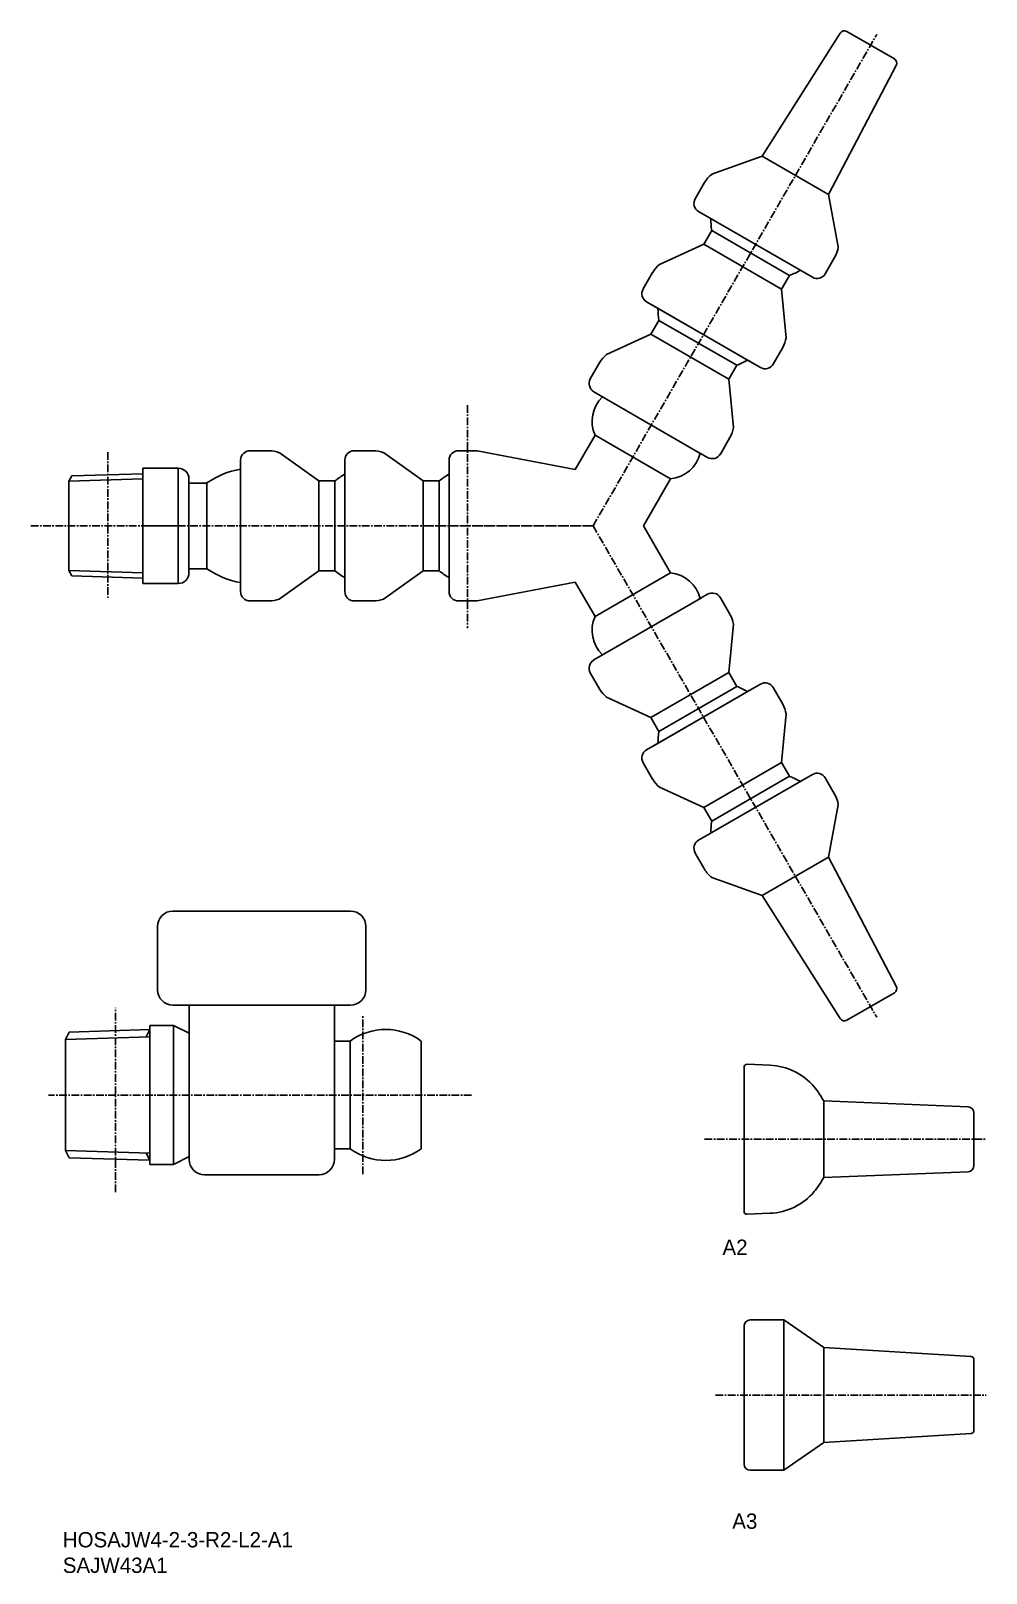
# Model space of a CAD drawing. Extents: x 426 to 582, y 520 to 772.
import ezdxf

# ---------------------------------------------------------------- set-up
doc = ezdxf.new("R2010")
doc.units = 0
doc.linetypes.add('CENTER', pattern=[2, 1.25, -0.25, 0.25, -0.25])
doc.layers.get('0').update_dxf_attribs({"linetype": 'CONTINUOUS'})
doc.layers.add('CENTER', color=1, linetype='CENTER')

msp = doc.modelspace()

# ---------------------------------------------------------------- linework, layer by layer
for p, q in [((545.18, 751.54), (557.89, 771.6)), ((556.01, 745.29), (567.04, 766.32)), ((536.99, 748.62), (545.18, 751.54)), ((545.18, 751.54), (556.01, 745.29)), ((534.25, 744.6), (535.77, 747.24)), ((557.57, 736.73), (556.01, 745.29)), ((534.81, 742.51), (553.38, 731.79)), ((534.81, 742.51), (553.38, 731.79)), ((534.81, 742.51), (553.38, 731.79)), ((534.81, 742.51), (553.38, 731.79)), ((528.41, 733.87), (535.64, 737.17)), ((536.95, 739.42), (535.64, 737.17)), ((535.64, 737.17), (548.34, 729.84)), ((536.95, 739.42), (549.64, 732.1)), ((536.95, 739.42), (549.64, 732.1)), ((555.47, 732.35), (556.99, 734.99)), ((525.75, 729.88), (527.31, 732.58)), ((549.64, 732.1), (548.34, 729.84)), ((549.09, 721.93), (548.34, 729.84)), ((526.31, 727.79), (543.36, 717.95)), ((527.28, 727.23), (543.91, 717.63)), ((528.34, 724.76), (527.03, 722.51)), ((528.34, 724.76), (541.03, 717.44)), ((528.34, 724.76), (541.03, 717.44)), ((519.8, 719.21), (527.03, 722.51)), ((527.03, 722.51), (539.73, 715.18)), ((546.97, 717.63), (548.53, 720.33)), ((517.14, 715.22), (518.7, 717.93)), ((541.03, 717.44), (539.73, 715.18)), ((543.36, 717.95), (544.88, 717.07)), ((540.48, 707.27), (539.73, 715.18)), ((517.7, 713.13), (535.3, 702.97)), ((538.36, 702.97), (539.92, 705.68)), ((460.1, 701.97), (460.1, 682.29)), ((461.63, 703.5), (464.75, 703.5)), ((466.41, 703.19), (472.88, 698.58)), ((477.1, 701.97), (477.1, 682.29)), ((478.63, 703.5), (481.75, 703.5)), ((483.41, 703.19), (489.88, 698.58)), ((534.75, 703.29), (536.27, 702.41)), ((444.17, 700.65), (444.17, 681.85)), ((444.17, 700.65), (444.17, 681.85)), ((444.17, 700.65), (449.92, 700.65)), ((449.92, 700.65), (449.92, 681.85)), ((460.1, 700.86), (460.1, 681.65)), ((477.1, 700.86), (477.1, 681.65)), ((451.67, 698.91), (451.67, 683.6)), ((454.61, 698.24), (454.61, 684.26)), ((472.88, 698.58), (472.88, 683.93)), ((475.49, 698.58), (472.88, 698.58)), ((475.49, 698.58), (475.49, 683.93)), ((475.49, 698.58), (475.49, 683.93)), ((489.88, 698.58), (489.88, 683.93)), ((492.49, 698.58), (489.88, 698.58)), ((492.49, 698.58), (492.49, 683.93)), ((492.49, 698.58), (492.49, 683.93)), ((449.92, 691.25), (444.17, 691.25)), ((444.17, 681.85), (449.92, 681.85)), ((460.1, 682.29), (460.1, 680.53)), ((466.41, 679.31), (472.88, 683.93)), ((475.49, 683.93), (472.88, 683.93)), ((477.1, 682.29), (477.1, 680.53)), ((483.41, 679.31), (489.88, 683.93)), ((492.49, 683.93), (489.88, 683.93)), ((517.7, 669.38), (535.3, 679.54)), ((534.75, 679.22), (536.27, 680.09)), ((538.36, 679.53), (539.92, 676.83)), ((461.63, 679), (464.75, 679)), ((478.63, 679), (481.75, 679)), ((540.48, 675.24), (539.73, 667.32)), ((517.14, 667.28), (518.7, 664.58)), ((527.03, 660), (539.73, 667.32)), ((541.03, 665.07), (539.73, 667.32)), ((526.31, 654.72), (543.36, 664.56)), ((527.28, 655.27), (543.91, 664.88)), ((528.34, 657.74), (541.03, 665.07)), ((528.34, 657.74), (541.03, 665.07)), ((543.36, 664.56), (544.88, 665.44)), ((546.97, 664.88), (548.53, 662.17)), ((519.8, 663.3), (527.03, 660)), ((528.34, 657.74), (527.03, 660)), ((549.09, 660.58), (548.34, 652.67)), ((525.75, 652.63), (527.31, 649.92)), ((535.64, 645.34), (548.34, 652.67)), ((549.64, 650.41), (548.34, 652.67)), ((534.81, 639.99), (553.38, 650.71)), ((534.81, 639.99), (553.38, 650.71)), ((534.81, 639.99), (553.38, 650.71)), ((534.81, 639.99), (553.38, 650.71)), ((536.95, 643.08), (549.64, 650.41)), ((536.95, 643.08), (549.64, 650.41)), ((555.47, 650.15), (556.99, 647.52)), ((528.41, 648.64), (535.64, 645.34)), ((536.95, 643.08), (535.64, 645.34)), ((557.57, 645.78), (556.01, 637.22)), ((534.25, 637.9), (535.77, 635.27)), ((545.18, 630.97), (556.01, 637.22)), ((556.01, 637.22), (567.04, 616.18)), ((536.99, 633.89), (545.18, 630.97)), ((545.18, 630.97), (557.89, 610.9)), ((542.21, 602.95), (542.21, 579.49)), ((542.73, 603.45), (546.45, 603.29)), ((555.21, 597.47), (578.75, 596.52)), ((555.21, 597.47), (555.21, 584.97)), ((555.21, 595.52), (555.21, 586.93)), ((579.71, 595.52), (579.71, 586.93)), ((578.75, 585.93), (555.21, 584.97)), ((542.73, 578.99), (546.45, 579.15)), ((543.21, 561.76), (548.71, 561.76)), ((548.71, 561.76), (548.71, 537.26)), ((548.71, 561.76), (555.21, 557.26)), ((542.21, 560.76), (542.21, 538.26)), ((555.21, 557.26), (579.24, 555.79)), ((555.21, 557.26), (555.21, 541.76)), ((579.71, 555.29), (579.71, 543.73)), ((548.71, 537.26), (555.21, 541.76)), ((579.24, 543.23), (555.21, 541.76)), ((543.21, 537.26), (548.71, 537.26))]:
    msp.add_line(p, q)
at = {"color": 7, "linetype": 'CONTINUOUS'}
for p, q in [((558.96, 771.87), (566.73, 767.39)), ((514.68, 700.44), (517.91, 706.03)), ((530.24, 698.91), (517.91, 706.03)), ((494.1, 701.97), (494.1, 680.53)), ((498.69, 703.5), (495.63, 703.5)), ((498.69, 703.5), (514.68, 700.44)), ((432.1, 698.53), (432.55, 699.4)), ((432.55, 699.4), (444.17, 699.76)), ((432.1, 683.98), (432.1, 698.53)), ((451.67, 698.24), (454.61, 698.24)), ((525.82, 691.25), (530.24, 698.91)), ((525.82, 691.25), (530.24, 683.6)), ((451.67, 684.26), (454.61, 684.26)), ((432.1, 683.98), (432.55, 683.11)), ((432.55, 683.11), (444.17, 682.74)), ((498.69, 679), (514.68, 682.07)), ((514.68, 682.07), (517.91, 676.48)), ((530.24, 683.6), (517.91, 676.48)), ((498.69, 679), (495.63, 679)), ((449.07, 628.44), (478.03, 628.44)), ((446.55, 625.92), (446.55, 615.61)), ((480.55, 625.92), (480.55, 615.61)), ((558.96, 610.64), (566.73, 615.12)), ((449.07, 613.09), (478.03, 613.09)), ((451.69, 608.5), (451.69, 613.09)), ((472.89, 613.09), (454.21, 613.09)), ((475.41, 613.09), (475.41, 587.96)), ((431.55, 607.5), (432.16, 608.69)), ((445.32, 609.1), (432.16, 608.69)), ((445.32, 609.76), (445.32, 587.13)), ((449.17, 609.76), (445.32, 609.76)), ((449.17, 609.76), (449.17, 587.13)), ((449.17, 609.76), (451.69, 608.5)), ((431.55, 589.38), (431.55, 607.5)), ((451.69, 608.5), (451.69, 588.39)), ((477.99, 607.24), (475.41, 607.24)), ((477.99, 589.65), (477.99, 607.24)), ((489.55, 589.65), (489.55, 607.24)), ((431.55, 589.38), (432.16, 588.2)), ((477.99, 589.65), (475.41, 589.65)), ((445.32, 587.79), (432.16, 588.2)), ((449.17, 587.13), (445.32, 587.13)), ((449.17, 587.13), (451.69, 588.39)), ((451.69, 588.39), (451.69, 587.96)), ((472.89, 585.44), (454.21, 585.44))]:
    msp.add_line(p, q, dxfattribs=at)
at = {"color": 3, "linetype": 'CONTINUOUS'}
for p, q in [((432.1, 698.53), (444.17, 698.91)), ((432.1, 683.98), (444.17, 683.6)), ((444.71, 607.92), (445.32, 609.1)), ((445.32, 607.93), (431.55, 607.5)), ((445.32, 588.95), (431.55, 589.38)), ((444.71, 588.97), (445.32, 587.79))]:
    msp.add_line(p, q, dxfattribs=at)
at = {"color": 7, "linetype": 'CONTINUOUS'}
for centre, radius, start, end in [((558.56, 771.18), 0.8, 60, 147.6627), ((566.33, 766.69), 0.8, 332.3373, 60), ((548.26, 741.32), 11.47, 179.7589, 189.5359), ((545.63, 742.85), 11.47, 290.4641, 300.2411), ((539.65, 726.67), 11.47, 179.7589, 189.5359), ((537.02, 728.19), 11.47, 290.4641, 300.2411), ((523.03, 708.3), 5.6, 134.2218, 203.8404), ((495.63, 701.97), 1.53, 90, 180), ((529.64, 704.48), 5.6, 276.1596, 345.7782), ((462.5, 686.91), 13.81, 100.044, 124.8372), ((482.79, 689.73), 11.47, 119.7589, 129.5359), ((499.79, 689.73), 11.47, 119.7589, 129.5359), ((462.5, 695.6), 13.81, 235.1628, 259.956), ((482.79, 692.78), 11.47, 230.4641, 240.2411), ((499.79, 692.78), 11.47, 230.4641, 240.2411), ((529.64, 678.03), 5.6, 14.2218, 83.8404), ((495.63, 680.53), 1.53, 180, 270), ((523.03, 674.21), 5.6, 156.1596, 225.7782), ((537.02, 654.32), 11.47, 59.7589, 69.5359), ((539.65, 655.84), 11.47, 170.4641, 180.2411), ((545.63, 639.66), 11.47, 59.7589, 69.5359), ((548.26, 641.18), 11.47, 170.4641, 180.2411), ((449.07, 625.92), 2.52, 90, 180), ((478.03, 625.92), 2.52, 0, 90), ((449.07, 615.61), 2.52, 180, 270), ((478.03, 615.61), 2.52, 270, 0), ((566.33, 615.81), 0.8, 300, 27.6627), ((483.77, 599.35), 9.78, 53.7925, 126.2075), ((558.56, 611.33), 0.8, 212.3373, 300), ((483.77, 597.54), 9.78, 233.7925, 306.2075), ((454.21, 587.96), 2.52, 180, 270), ((472.89, 587.96), 2.52, 270, 0)]:
    msp.add_arc(centre, radius, start, end, dxfattribs=at)
for centre, radius, start, end in [((539.75, 744.94), 4.59, 126.9109, 150), ((535.58, 743.84), 1.53, 150, 240), ((553.01, 737.29), 4.59, 330, 353.0389), ((531.29, 730.29), 4.59, 128.7832, 150), ((554.14, 733.12), 1.53, 240, 330), ((527.08, 729.12), 1.53, 150, 240), ((544.55, 722.63), 4.59, 330, 351.2168), ((522.68, 715.63), 4.59, 128.7832, 150), ((545.64, 718.4), 1.53, 240, 330), ((518.47, 714.46), 1.53, 150, 240), ((535.94, 707.97), 4.59, 330, 351.2168), ((461.63, 701.97), 1.53, 90, 180), ((464.75, 698.91), 4.59, 68.7832, 90), ((478.63, 701.97), 1.53, 90, 180), ((481.75, 698.91), 4.59, 68.7832, 90), ((537.03, 703.74), 1.53, 240, 330), ((449.92, 698.91), 1.75, 0, 90), ((449.92, 683.6), 1.75, 270, 0), ((461.63, 680.53), 1.53, 180, 270), ((464.75, 683.6), 4.59, 270, 291.2168), ((478.63, 680.53), 1.53, 180, 270), ((481.75, 683.6), 4.59, 270, 291.2168), ((537.03, 678.77), 1.53, 30, 120), ((535.94, 674.53), 4.59, 8.7832, 30), ((518.47, 668.05), 1.53, 120, 210), ((522.68, 666.88), 4.59, 210, 231.2168), ((545.64, 664.11), 1.53, 30, 120), ((544.55, 659.88), 4.59, 8.7832, 30), ((527.08, 653.39), 1.53, 120, 210), ((531.29, 652.22), 4.59, 210, 231.2168), ((554.14, 649.39), 1.53, 30, 120), ((553.01, 645.22), 4.59, 6.9611, 30), ((535.58, 638.67), 1.53, 120, 210), ((539.75, 637.56), 4.59, 210, 233.0891), ((542.71, 602.95), 0.5, 87.546, 180), ((546.02, 593.3), 10, 40.2371, 87.546), ((543.56, 591.22), 13.22, 28.2229, 40.2371), ((578.71, 595.52), 1, 0, 87.337), ((578.71, 586.93), 1, 272.663, 0), ((543.56, 591.22), 13.22, 319.7629, 331.7771), ((546.02, 589.14), 10, 272.454, 319.7629), ((542.71, 579.49), 0.5, 180, 272.454), ((543.21, 560.76), 1, 90, 180), ((579.21, 555.29), 0.5, 0, 86.4965), ((579.21, 543.73), 0.5, 273.5035, 0), ((543.21, 538.26), 1, 180, 270)]:
    msp.add_arc(centre, radius, start, end)
at = {"layer": 'CENTER', "color": 1, "linetype": 'CENTER'}
for p, q in [((517.6, 691.25), (563.85, 771.36)), ((497.1, 710.92), (497.1, 674.59)), ((438.45, 703.25), (438.45, 679.25)), ((425.89, 691.25), (517.6, 691.25)), ((517.6, 691.25), (489.5, 691.25)), ((517.6, 691.25), (563.85, 611.15)), ((439.71, 582.59), (439.71, 612.66)), ((480.05, 585.53), (480.05, 611.49)), ((497.77, 598.44), (428.75, 598.44))]:
    msp.add_line(p, q, dxfattribs=at)
at = {"layer": 'CENTER'}
for p, q in [((535.79, 591.22), (581.71, 591.22)), ((537.57, 549.51), (581.71, 549.51))]:
    msp.add_line(p, q, dxfattribs=at)

# ---------------------------------------------------------------- texts
at = {"color": 7, "linetype": 'CONTINUOUS'}
for s, p in [('A2', (538.7, 572.36)), ('A3', (540.3, 527.7)), ('HOSAJW4-2-3-R2-L2-A1', (431.1, 524.67)), ('SAJW43A1', (431.1, 520.5))]:
    msp.add_text(s, height=2.5, dxfattribs=at).set_placement(p)

doc.saveas('drawing.dxf')
